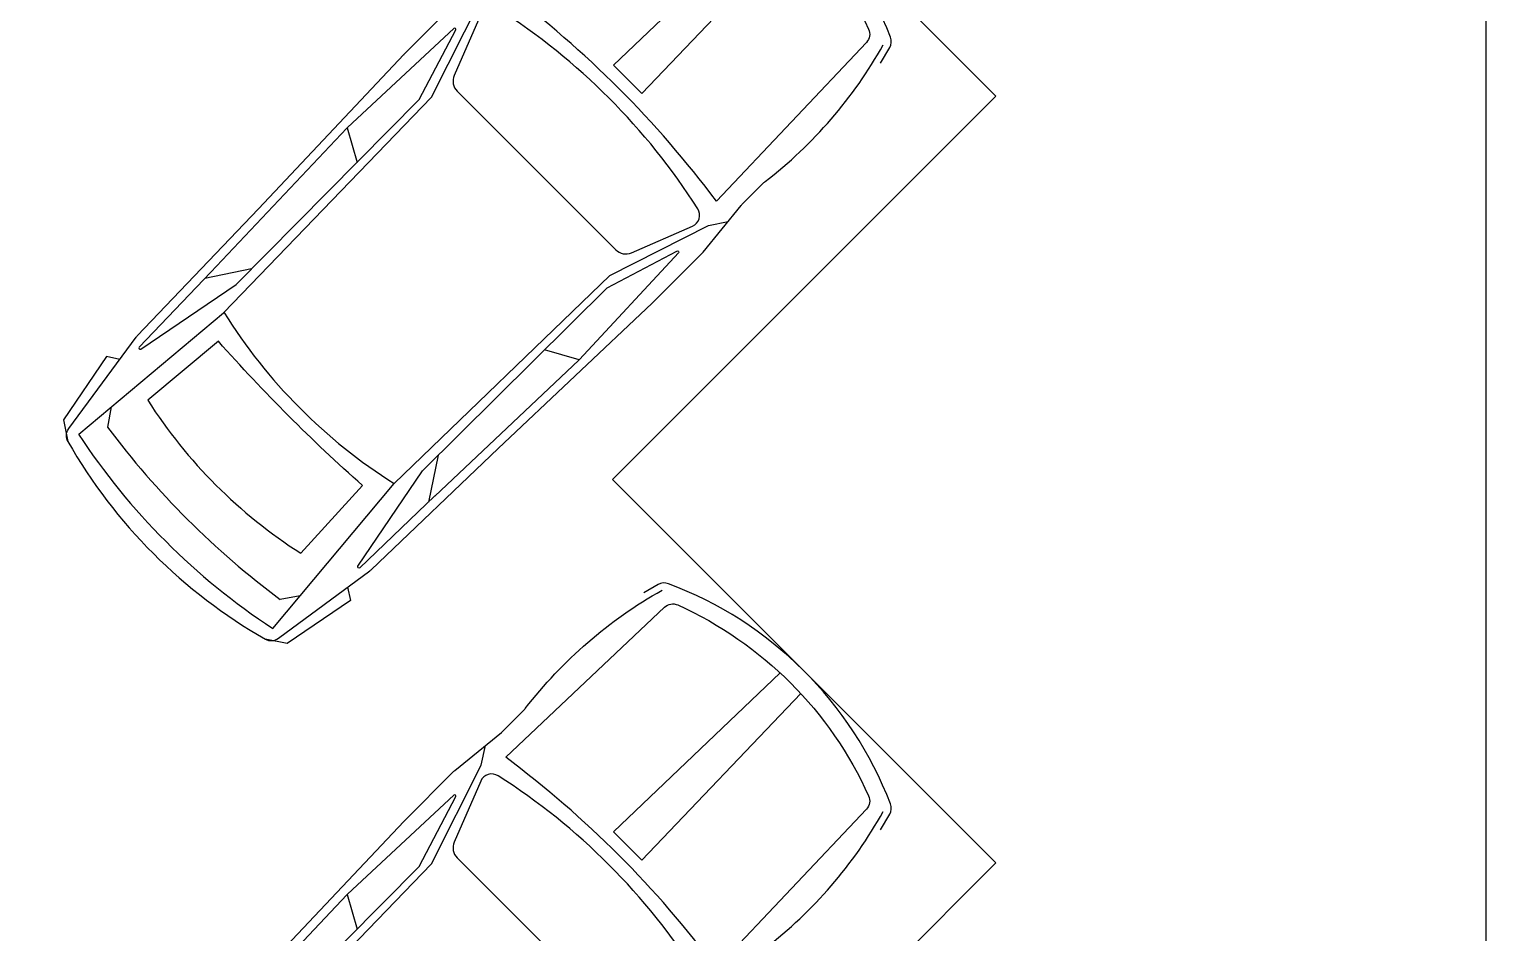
# Model space of a CAD drawing. Extents: x -30 to 1202, y 231 to 898.
# Drawn here: x 112.52 to 118.86, y 332.12 to 336.05 of the extents above; entities that cross this region are included whole.
import ezdxf

# ---------------------------------------------------------------- set-up
doc = ezdxf.new("R2010")
doc.units = 0
doc.header["$LTSCALE"] = 0.04
doc.layers.get('0').update_dxf_attribs({"linetype": 'CONTINUOUS'})
doc.layers.add('PISOS', color=1, linetype='CONTINUOUS')

# ---------------------------------------------------------------- blocks, each defined once
blk = doc.blocks.new('Aupln001')
for p, q in [((-2.0932, 0.7196), (-2.1696, 0.5824)), ((-2.8208, 0.5795), (-2.9941, 0.6937)), ((-3.6783, 0.5867), (-3.7514, 0.5365)), ((-3.6783, -0.5755), (-3.7503, -0.526)), ((-2.8208, -0.5683), (-2.9941, -0.6825)), ((-2.0932, -0.7084), (-2.1696, -0.5712))]:
    blk.add_line(p, q)
for points in [[(-3.5055, 0.7064), (-3.5373, 0.7558), (-3.8645, 0.6943), (-3.9179, 0.613, -0.296775), (-3.8752, 0.6508), (-3.3857, 0.7244, -0.031441), (-3.3792, 0.725), (-2.6153, 0.7429, 0.001455), (-2.615, 0.7429), (-1.6936, 0.7699, -0.007326), (-1.6921, 0.77), (-1.3856, 0.77, -0.025363), (-1.3803, 0.7697), (-1.1199, 0.7432, 0.024637), (-1.1148, 0.7429), (-0.9864, 0.7426, 0.032795), (-0.9728, 0.7434, -0.100755), (-0.1885, 0.6864)], [(-0.2529, -0.7232), (-0.1771, -0.703, 0.226888), (-0.1428, -0.6737, 0.214205), (-0.1487, 0.6869, 0.224603), (-0.1828, 0.7158), (-0.2529, 0.7345)], [(-3.5055, -0.6952), (-3.5373, -0.7446), (-3.8645, -0.6831), (-3.9179, -0.6017, 0.296775), (-3.8752, -0.6396), (-3.3857, -0.7132, 0.031441), (-3.3792, -0.7138), (-2.6153, -0.7317, -0.001455), (-2.615, -0.7317), (-1.6936, -0.7587, 0.007326), (-1.6921, -0.7587), (-1.3856, -0.7587, 0.025363), (-1.3803, -0.7585), (-1.1199, -0.732, -0.024637), (-1.1148, -0.7317), (-0.9864, -0.7313, -0.032795), (-0.9728, -0.7322, 0.100755), (-0.1885, -0.6751)]]:
    blk.add_lwpolyline(points, format="xyb")
for points in [[(-3.862, 0.6028), (-3.0431, 0.531), (-1.7396, 0.554), (-1.2828, 0.7046), (-1.209, 0.7523)], [(-0.0794, -0.0582), (-1.081, -0.0812), (-1.081, 0.0924), (-0.0794, 0.0694)], [(-3.862, -0.5916), (-3.0431, -0.5198), (-1.7396, -0.5427), (-1.2828, -0.6933), (-1.209, -0.741)]]:
    blk.add_lwpolyline(points)
for points in [[(-2.9574, 0.6945, -0.001613), (-2.9578, 0.6945), (-3.4083, 0.6844, 0.898845), (-3.4092, 0.674), (-2.9165, 0.5791), (-1.7849, 0.5841), (-1.4578, 0.686, 0.843434), (-1.4592, 0.6962), (-2.0918, 0.7196, 0.016499), (-2.0952, 0.7196)], [(-1.2635, 0.6197, 0.460891), (-1.3337, 0.6571), (-1.603, 0.5511, 0.30819), (-1.6421, 0.4936), (-1.6421, -0.4824, 0.30819), (-1.603, -0.5399), (-1.3337, -0.6458, 0.460891), (-1.2635, -0.6085, 0.109577)], [(-0.2329, -0.6155), (-1.1833, -0.6426, 0.072437), (-1.1833, 0.6538), (-0.2329, 0.6268, -0.304109), (-0.1855, 0.593, -0.182739), (-0.1855, -0.5818, -0.304109)], [(-3.5448, -0.4466), (-3.1463, -0.4286, -0.030108), (-3.1463, 0.4586), (-3.5448, 0.4945, 0.109099)], [(-2.9574, -0.6833, 0.001613), (-2.9578, -0.6833), (-3.4083, -0.6731, -0.898845), (-3.4092, -0.6628), (-2.9165, -0.5678), (-1.7849, -0.5729), (-1.4578, -0.6747, -0.843434), (-1.4592, -0.685), (-2.0918, -0.7083, -0.016499), (-2.0952, -0.7084)]]:
    blk.add_lwpolyline(points, format="xyb", close=True)
for centre, radius, start, end in [((-1.7028, 0.0056), 2.2968, 164.66721, 195.33279), ((-1.0037, 0.0056), 2.9201, 168.19843, 191.80157), ((-0.0747, 0.0089), 3.7143, 171.8338, 188.2809), ((-0.7492, -0.0011), 2.3518, 166.92324, 192.74187)]:
    blk.add_arc(centre, radius, start, end)

msp = doc.modelspace()

# ---------------------------------------------------------------- linework, layer by layer
at = {"layer": 'PISOS'}
for p, q in [((118.8594, 354.232), (118.8594, 281.082)), ((115.0594, 337.4258), (116.7271, 335.7581)), ((115.0594, 334.0904), (116.7271, 335.7581)), ((115.0594, 334.0904), (116.7271, 332.4227)), ((115.0594, 330.755), (116.7271, 332.4227))]:
    msp.add_line(p, q, dxfattribs=at)

# ---------------------------------------------------------------- block references
at = {"layer": 'PISOS', "rotation": 45}
for p in [(115.8933, 336.592), (115.8933, 333.2565)]:
    msp.add_blockref('Aupln001', p, dxfattribs=at)

doc.saveas('drawing.dxf')
